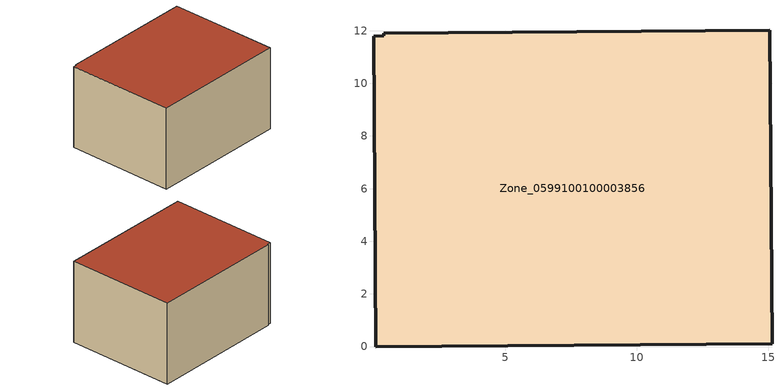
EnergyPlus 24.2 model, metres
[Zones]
Zone_0599100100003856
 floor ground (C_G): 0.39,11.8 0.39,11.91 15.05,12.01 15.14,0.1 0.08,0 0,11.79 z0
 wall outside (C_F): 15.14,0.1 15.05,12.01 0.39,11.91 0.39,11.8 0,11.79 0.08,0 15.14,0.1 z0:8.98
 roof outside (C_R): 0.39,11.91 0.39,11.8 0,11.79 0.08,0 15.14,0.1 15.05,12.01 z8.98
[BUILDING]
Pand.0599100100003856: North Axis=0; Terrain=City; Loads Convergence Tolerance Value=0.04; Temperature Convergence Tolerance Value=0.4; Solar Distribution=FullExterior; Maximum Number of Warmup Days=25; Minimum Number of Warmup Days=1
[Site:Location]
Rotterdam.The.Hague.AP_ZH_NLD Design_Conditions: Latitude=51.96; Longitude=4.45; Time Zone=1; Elevation=-4.5
[SITE:GROUNDTEMPERATURE:BUILDINGSURFACE]
18, 18, 18, 18, 18, 18, 18, 18, 18, 18, 18, 18
[MATERIAL] Thermal Absorptance=0.9; Solar Absorptance=0.7; Visible Absorptance=0.7
Name | Roughness | Thickness | Conductivity | Density | Specific Heat
G.D.2006-2014 | MediumSmooth | 0.15 | 0.06 | 540 | 1210
F.D.2006-2014 | Rough | 0.3 | 0.12 | 1920 | 840
R.D.2006-2014 | MediumRough | 0.2 | 0.08 | 1500 | 1000
[CONSTRUCTION]
C_G: G.D.2006-2014
C_F: F.D.2006-2014
C_R: R.D.2006-2014
[ZONE]
Zone_0599100100003856: Type=1; Multiplier=1; Ceiling Height=Autocalculate; Volume=Autocalculate; Floor Area=autocalculate; Part of Total Floor Area=Yes
[ZONEINFILTRATION:DESIGNFLOWRATE]
Infil_Zone_0599100100003856: Zone or ZoneList or Space or SpaceList=Zone_0599100100003856; Schedule=AlwaysOn; Design Flow Rate Calculation Method=Flow/Area; Flow Rate per Floor Area=0.0021; Constant Term Coefficient=1; Temperature Term Coefficient=0; Velocity Term Coefficient=0; Velocity Squared Term Coefficient=0
[HVACTEMPLATE:ZONE:IDEALLOADSAIRSYSTEM]
Zone_0599100100003856: Maximum Heating Supply Air Temperature=50; Minimum Cooling Supply Air Temperature=13; Maximum Heating Supply Air Humidity Ratio=0.0156; Minimum Cooling Supply Air Humidity Ratio=0.0077; Heating Limit=NoLimit; Cooling Limit=NoLimit; Dehumidification Control Type=ConstantSensibleHeatRatio; Cooling Sensible Heat Ratio=0.7; Dehumidification Setpoint=60; Humidification Control Type=None; Humidification Setpoint=30; Outdoor Air Method=None; Outdoor Air Flow Rate per Person=0.00944; Outdoor Air Flow Rate per Zone Floor Area=0; Outdoor Air Flow Rate per Zone=0; Demand Controlled Ventilation Type=None; Outdoor Air Economizer Type=NoEconomizer; Heat Recovery Type=None; Sensible Heat Recovery Effectiveness=0.7; Latent Heat Recovery Effectiveness=0.65
[ZONECONTROL:THERMOSTAT]
ThermostatControl_Zone_0599100100003856: Zone or ZoneList=Zone_0599100100003856; Control Type Schedule=DualSetpointControlType; Control 1=Thermostat_Zone_0599100100003856; Temperature Difference Between Cutout And Setpoint=0
[THERMOSTATSETPOINT:DUALSETPOINT]
Thermostat_Zone_0599100100003856: Heating Setpoint Temperature Schedule=HeatingSetpoint_Zone_0599100100003856; Cooling Setpoint Temperature Schedule=CoolingSetpoint_Zone_0599100100003856
[SCHEDULE:COMPACT]
HeatingSetpoint_Zone_0599100100003856: Through: 12/31, For: AllDays, Until: 24:00, 21
CoolingSetpoint_Zone_0599100100003856: Through: 12/31, For: AllDays, Until: 24:00, 24
DualSetpointControlType: Through: 12/31, For: AllDays, Until: 24:00, 4
AlwaysOn: Through: 12/31, For: AllDays, Until: 24:00, 1
